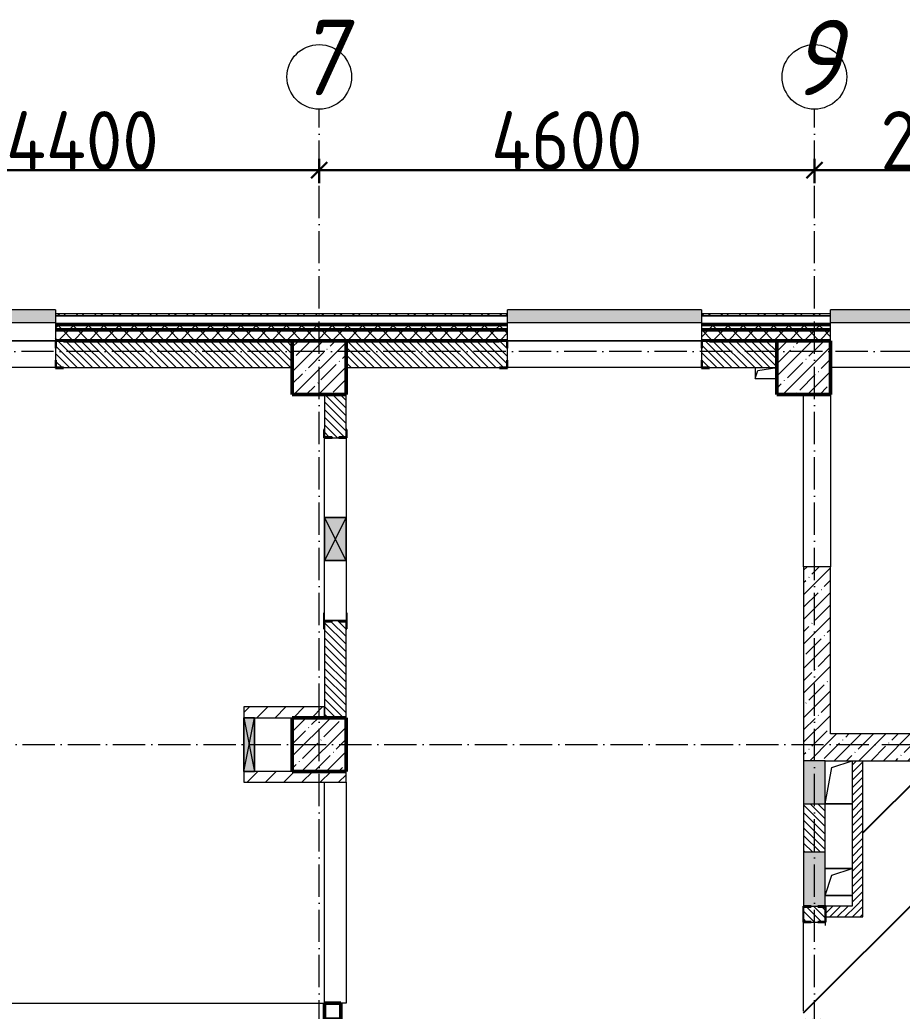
# Model space of a CAD drawing. Header units: millimetres. Extents: x -12989 to 629078, y -109036 to 555275.
# Drawn here: x 290840 to 299036, y -45357 to -36153 of the extents above; entities that cross this region are included whole.
import ezdxf

# ---------------------------------------------------------------- set-up
doc = ezdxf.new("R2010")
doc.units = ezdxf.units.MM
doc.linetypes.add('50_200_ШТРИХ_1Т_ш5_п1_п1_', pattern=[700, 500, -100, 0, -100])
for name, color, linetype, lineweight in [('4 -стяжа', 7, 'Continuous', 30), ('A-____-____-DIMS', 7, 'Continuous', 9), ('A-DETL-GENF-OTLN', 7, 'Continuous', 9), ('A-FLOR-____-OTLN', 7, 'Continuous', 9), ('A-GENM-____-MCUT', 7, 'Continuous', 25), ('A-GENM-____-OTLN', 7, 'Continuous', 9), ('A-GENM-____-OTLN-1', 7, 'Continuous', 25), ('A-GLAZ-____-OTLN', 7, 'Continuous', 9), ('A-WALL-____-MCUT-1', 7, 'Continuous', 9), ('A-WALL-____-MCUT-2', 7, 'Continuous', 50), ('A-WALL-____-MCUT-3', 7, 'Continuous', 9), ('A-WALL-____-OTLN', 7, 'Continuous', 9), ('A-WALL-____-PATT-1', 7, 'Continuous', 9), ('A-WALL-FNSH-MCUT-1', 7, 'Continuous', 9), ('I-WALL-____-OTLN', 7, 'Continuous', 9), ('S-COLS-____-MCUT', 7, 'Continuous', 50), ('S-COLS-____-OTLN', 7, 'Continuous', 9), ('S-GRID-____-IDEN', 7, 'Continuous', 9), ('S-GRID-____-OTLN-1', 7, '50_200_ШТРИХ_1Т_ш5_п1_п1_', 9)]:
    doc.layers.add(name, color=color, linetype=linetype, lineweight=lineweight)
doc.layers.add('A-GLAZ-____-OTLN-1', color=7, linetype='Continuous', lineweight=9, true_color=0xc0c0c0)
doc.layers.get('4 -стяжа').off()
doc.styles.add('ISOCPEUR_I', font='isocpeui.ttf', dxfattribs={"width": 0.9, "height": 2.5})
doc.styles.add('ISOCPEUR_I_9', font='isocpeui.ttf', dxfattribs={"width": 0.9, "height": 250})
doc.styles.add('СПДС', font='isocpeur.ttf', dxfattribs={"width": 0.9})
doc.dimstyles.new('ISO-2_5_0_9К_БОЛЬШОЙ_ОСИ', dxfattribs={"dimscale": 304.8, "dimtxt": 248.995294, "dimasz": 0.492126, "dimexe": 0.393701, "dimexo": 0, "dimgap": 0, "dimtad": 1, "dimdec": 0, "dimzin": 0, "dimdsep": 46, "dimtxsty": 'ISOCPEUR_I_9', "dimblk1": 'OBLIQUE', "dimblk2": 'OBLIQUE', "dimsah": 1, "dimcen": 0.09, "dimdle": 0.393701, "dimazin": 0, "dimtfac": 1, "dimtdec": 4, "dimtix": 1, "dimtmove": 0, "dimatfit": 3, "dimfxl": 1, "dimtvp": 1, "dimtolj": 1, "dimtzin": 0, "dimarcsym": 2})
pattern_1 = [(135, (283770.707, -86863.456), (-35.35534, -35.35534), [])]
pattern_2 = [(45, (283770.71, -86863.46), (-70.71068, 70.71068), []), (135, (283770.71, -86863.46), (-70.71068, -70.71068), [])]
pattern_3 = [(45, (283770.7, -86863.46), (-114.04925, 114.04925), []), (45, (283884.76, -86863.46), (-114.04925, 114.04925), [201.612, -40.322, 3.353, -36.97])]
pattern_4 = [(45, (283770.707, -86863.456), (-35.35534, 35.35534), [])]
pattern_5 = [(45, (283770.71, -86863.46), (-84.8528, 84.8528), [])]

# ---------------------------------------------------------------- blocks, each defined once
blk = doc.blocks.new('BSC_Колонна _Прямоугольная - 500х500-V12-АР1_План отверстий 3 этажа в осях 1-64_А-ГГ')
at = {"layer": 'S-COLS-____-OTLN'}
h = blk.add_hatch(dxfattribs=at)
h.set_pattern_fill('FP_46', color=256, style=0, pattern_type=2)
h.set_pattern_definition([(45, (-9850, -43981.04), (-114.04925, 114.04925), []), (45, (-9735.95, -43981.04), (-114.04925, 114.04925), [201.613, -40.323, 3.353, -36.97])])
h.paths.add_polyline_path([(-250, -250), (250, -250), (250, 250), (-250, 250)], flags=0)
at = {"layer": 'S-COLS-____-MCUT'}
for p, q in [((250, 250), (-250, 250)), ((-250, 250), (-250, -250)), ((250, -250), (250, 250)), ((-250, -250), (250, -250))]:
    blk.add_line(p, q, dxfattribs=at)
blk = doc.blocks.new('BSC_Колонна _Прямоугольная - 500х500-V78-АР1_План отверстий 3 этажа в осях 1-64_А-ГГ')
at = {"layer": 'S-COLS-____-OTLN'}
h = blk.add_hatch(dxfattribs=at)
h.set_pattern_fill('FP_115', color=256, style=0, pattern_type=2)
h.set_pattern_definition([(45, (-9850, -47481.04), (-114.04925, 114.04925), []), (45, (-9735.95, -47481.04), (-114.04925, 114.04925), [201.613, -40.323, 3.353, -36.97])])
h.paths.add_polyline_path([(-250, -250), (250, -250), (250, 250), (-250, 250)], flags=0)
at = {"layer": 'S-COLS-____-MCUT'}
for p, q in [((250, 250), (-250, 250)), ((-250, 250), (-250, -250)), ((250, -250), (250, 250)), ((-250, -250), (250, -250))]:
    blk.add_line(p, q, dxfattribs=at)
blk = doc.blocks.new('Фахверк_СКБ_Уголок - 250_2700-27497298-АР1_План отверстий 3 этажа в осях 1-64_А-ГГ')
at = {"layer": 'A-GENM-____-MCUT'}
for p, q in [((200, 181), (125, 181)), ((125, 181), (125, 106)), ((125, 106), (131, 106)), ((131, 106), (131, 175)), ((131, 175), (200, 175)), ((200, 175), (200, 181)), ((131, -6), (125, -6)), ((125, -6), (125, -81)), ((125, -81), (200, -81)), ((131, -75), (131, -6)), ((200, -75), (131, -75)), ((200, -81), (200, -75))]:
    blk.add_line(p, q, dxfattribs=at)
blk = doc.blocks.new('Фахверк_СКБ_Уголок - 200_3960_зеркало-28268689-АР1_План отверстий 3 этажа в осях 1-64_А-ГГ')
at = {"layer": 'A-GENM-____-MCUT'}
for p, q in [((200, 156), (125, 156)), ((125, 156), (125, 81)), ((131, 81), (131, 150)), ((131, 150), (200, 150)), ((200, 150), (200, 156)), ((125, 81), (131, 81)), ((131, 19), (125, 19)), ((125, 19), (125, -56)), ((131, -50), (131, 19)), ((125, -56), (200, -56)), ((200, -50), (131, -50)), ((200, -56), (200, -50))]:
    blk.add_line(p, q, dxfattribs=at)
blk = doc.blocks.new('154_Стойка_СКБ_Уголок - СМ-2480_200-28346303-АР1_План отверстий 3 этажа в осях 1-64_А-ГГ')
at = {"layer": 'A-GENM-____-MCUT'}
for p, q in [((125, 156), (125, 81)), ((200, 156), (125, 156)), ((131, 81), (131, 150)), ((131, 150), (200, 150)), ((200, 150), (200, 156)), ((125, 81), (131, 81)), ((131, 19), (125, 19)), ((125, 19), (125, -56)), ((131, -50), (131, 19)), ((125, -56), (200, -56)), ((200, -50), (131, -50)), ((200, -56), (200, -50))]:
    blk.add_line(p, q, dxfattribs=at)
blk = doc.blocks.new('Стойка_Влож_Полоса боковая - Полоса-28213942-АР1_План отверстий 3 этажа в осях 1-64_А-ГГ')
at = {"layer": 'A-GENM-____-OTLN'}
for p, q in [((-5, 60), (0, 60)), ((-5, -60), (-5, 60)), ((0, 31), (0, -31)), ((0, -60), (-5, -60))]:
    blk.add_line(p, q, dxfattribs=at)
blk = doc.blocks.new('Стойка_Влож_Уголок_Опорный - Уголок-28213941-АР1_План отверстий 3 этажа в осях 1-64_А-ГГ')
at = {"layer": 'A-GENM-____-OTLN'}
for p, q in [((-212, -6), (-212, 0)), ((0, 0), (0, -6)), ((-212, -75), (-212, -6)), ((-212, -6), (-206, -6)), ((-212, -75), (-206, -75)), ((-6, -6), (0, -6)), ((-6, -75), (0, -75)), ((0, -6), (0, -75))]:
    blk.add_line(p, q, dxfattribs=at)
blk = doc.blocks.new('Фахверк_СКБ_Уголок - 200_3960-28268576-АР1_План отверстий 3 этажа в осях 1-64_А-ГГ')
at = {"layer": 'A-GENM-____-MCUT'}
for p, q in [((200, 156), (125, 156)), ((125, 156), (125, 81)), ((131, 81), (131, 150)), ((131, 150), (200, 150)), ((200, 150), (200, 156)), ((125, 81), (131, 81)), ((131, 19), (125, 19)), ((125, 19), (125, -56)), ((131, -50), (131, 19)), ((125, -56), (200, -56)), ((200, -50), (131, -50)), ((200, -56), (200, -50))]:
    blk.add_line(p, q, dxfattribs=at)
blk = doc.blocks.new('AR_Отверстие Ниша - Лючок-32403984-АР1_План отверстий 3 этажа в осях 1-64_А-ГГ')
at = {"layer": 'A-GLAZ-____-OTLN'}
blk.add_hatch(color=256, dxfattribs=at).paths.add_polyline_path([(200, -100), (200, 100), (-200, 100), (-200, -100), (-104.5, -100)], flags=0)
for p, q in [((200, 100), (-200, 100)), ((-200, 100), (-200, -100)), ((200, -100), (200, 100)), ((-200, -100), (200, -100))]:
    blk.add_line(p, q, dxfattribs=at)
blk = doc.blocks.new('AR_Отверстие Ниша - Лючок-32404007-АР1_План отверстий 3 этажа в осях 1-64_А-ГГ')
at = {"layer": 'A-GLAZ-____-OTLN'}
blk.add_hatch(color=256, dxfattribs=at).paths.add_polyline_path([(250, -100), (250, 100), (-250, 100), (-250, -100)], flags=0)
for p, q in [((250, 100), (-250, 100)), ((-250, 100), (-250, -100)), ((250, -31), (250, 31)), ((-250, -100), (250, -100))]:
    blk.add_line(p, q, dxfattribs=at)
blk = doc.blocks.new('AR_Отверстие прямоугольное _в плите_ - AR_Отверстие прямоугольное _в плите_-30459204-АР1_План отверстий 3 этажа в осях 1-64_А-ГГ')
at = {"layer": 'A-GENM-____-OTLN'}
for p, q in [((-62.5, 137.5), (125, 200)), ((-125, -200), (-62.5, 137.5)), ((-125, -200), (125, -200))]:
    blk.add_line(p, q, dxfattribs=at)
blk = doc.blocks.new('AR_Отверстие прямоугольное _в плите_ - AR_Отверстие прямоугольное _в плите_-30458064-АР1_План отверстий 3 этажа в осях 1-64_А-ГГ')
at = {"layer": 'A-GENM-____-OTLN'}
for p, q in [((125, 125), (-125, 125)), ((-62.5, 62.5), (125, 125)), ((-125, -125), (-62.5, 62.5)), ((-125, -125), (125, -125))]:
    blk.add_line(p, q, dxfattribs=at)
blk = doc.blocks.new('AR_Отверстие прямоугольное _в плите_ - AR_Отверстие прямоугольное _в плите_-V180-АР1_План отверстий 3 этажа в осях 1-64_А-ГГ')
at = {"layer": 'A-GENM-____-OTLN'}
for p, q in [((-100, 50), (-100, -50)), ((-100, -50), (-75, 25)), ((-75, 25), (100, 50)), ((-100, -50), (100, -50))]:
    blk.add_line(p, q, dxfattribs=at)
blk = doc.blocks.new('Отлив_СКБ - Отлив витража_120_НВФ-31885289-АР1_План отверстий 3 этажа в осях 1-64_А-ГГ')
at = {"layer": 'A-GLAZ-____-OTLN-1'}
for points in [[(1000, 2), (1000, 120), (0, 120), (0, 2)], [(1000, 0), (1000, 2), (0, 2), (0, 0)]]:
    blk.add_hatch(color=256, dxfattribs=at).paths.add_polyline_path(points, flags=0)
at = {"layer": 'A-GLAZ-____-OTLN'}
for p, q in [((0, 83), (0, 120)), ((1000, 120), (0, 120)), ((1000, 120), (1000, 83)), ((0, 2), (1000, 2)), ((1000, 0), (0, 0))]:
    blk.add_line(p, q, dxfattribs=at)
blk = doc.blocks.new('Отлив_СКБ - Отлив витража_120_НВФ-V216-АР1_План отверстий 3 этажа в осях 1-64_А-ГГ')
at = {"layer": 'A-GLAZ-____-OTLN-1'}
for points in [[(0, 2), (1800, 2), (1800, 120), (0, 120), (0, 63)], [(0, 0), (1800, 0), (1800, 2), (0, 2)]]:
    blk.add_hatch(color=256, dxfattribs=at).paths.add_polyline_path(points, flags=0)
at = {"layer": 'A-GLAZ-____-OTLN'}
for p, q in [((0, 83), (0, 120)), ((1800, 120), (0, 120)), ((1800, 120), (1800, 83)), ((0, 2), (1800, 2)), ((1800, 0), (0, 0))]:
    blk.add_line(p, q, dxfattribs=at)
blk = doc.blocks.new('BSC_Колонна _Прямоугольная1 - 150х150 _металл_-35311905-АР1_План отверстий 3 этажа в осях 1-64_А-ГГ')
at = {"layer": 'S-COLS-____-MCUT'}
for p, q in [((75, 75), (-75, 75)), ((-75, 75), (-75, -75)), ((75, -75), (75, 75)), ((-75, -75), (75, -75))]:
    blk.add_line(p, q, dxfattribs=at)
blk = doc.blocks.new('AR_Отверстие прямоугольное _в стене__БезПР - AR_Отверстие прямоугольное _в стене__БезПР-36899427-АР1_План отверстий 3 этажа в осях 1-64_А-ГГ')
at = {"layer": 'A-GLAZ-____-OTLN'}
blk.add_hatch(color=256, dxfattribs=at).paths.add_polyline_path([(200, -100), (200, 100), (-200, 100), (-200, -100)], flags=0)
at = {"layer": 'A-DETL-GENF-OTLN'}
for p, q in [((-200, -100), (-200, 100)), ((-200, 100), (200, 100)), ((200, 100), (-200, -100)), ((-200, 100), (200, -100)), ((200, 100), (-200, 100)), ((-200, 100), (-200, -100)), ((200, 100), (200, -100)), ((200, -100), (200, 100)), ((200, -100), (-200, -100)), ((-200, -100), (200, -100))]:
    blk.add_line(p, q, dxfattribs=at)
at = {"layer": 'A-GLAZ-____-OTLN'}
blk.add_line((200, 100), (-200, 100), dxfattribs=at)
blk = doc.blocks.new('AR_Отверстие прямоугольное _в стене__БезПР - AR_Отверстие прямоугольное _в стене__БезПР-36788943-АР1_План отверстий 3 этажа в осях 1-64_А-ГГ')
at = {"layer": 'A-GLAZ-____-OTLN'}
blk.add_hatch(color=256, dxfattribs=at).paths.add_polyline_path([(-250, -50), (250, -50), (250, 50), (-250, 50)], flags=0)
at = {"layer": 'A-DETL-GENF-OTLN'}
for p, q in [((-250, -50), (-250, 50)), ((-250, 50), (250, 50)), ((250, 50), (-250, -50)), ((-250, 50), (250, -50)), ((250, 50), (-250, 50)), ((-250, 50), (-250, -50)), ((250, 50), (250, -50)), ((250, -50), (250, 50)), ((250, -50), (-250, -50)), ((-250, -50), (250, -50))]:
    blk.add_line(p, q, dxfattribs=at)
at = {"layer": 'A-GLAZ-____-OTLN'}
blk.add_line((250, 50), (-250, 50), dxfattribs=at)
blk = doc.blocks.new('Ось сетки - Круг_Ø6_00__ISO-2_5_0_9K_-25732049-АР1_План отверстий 3 этажа в осях 1-64_А-ГГ')
at = {"layer": 'S-GRID-____-IDEN'}
blk.add_circle((0, 0), 3, dxfattribs=at)
blk = doc.blocks.new('_Oblique')
at = {"color": 0, "linetype": 'ByBlock', "lineweight": -2}
blk.add_line((-0.5, -0.5), (0.5, 0.5), dxfattribs=at)
blk = doc.blocks.new('*D2981')
at = {"layer": 'A-____-____-DIMS', "color": 0, "lineweight": -2, "transparency": 16777216}
for p, q in [((289220.7, -37442.6), (289220.7, -37668.7)), ((293620.7, -37442.6), (293620.7, -37668.7)), ((289100.7, -37548.7), (293740.7, -37548.7))]:
    blk.add_line(p, q, dxfattribs=at)
at = {"layer": 'Defpoints', "color": 0, "transparency": 16777216}
for p in [(289220.7, -37442.6), (293620.7, -37442.6), (293620.7, -37548.7)]:
    blk.add_point(p, dxfattribs=at)
at = {"layer": 'A-____-____-DIMS', "color": 0, "lineweight": -2, "transparency": 16777216, "xscale": 150, "yscale": 150, "zscale": 150, "rotation": 180}
blk.add_blockref('_Oblique', (289220.7, -37548.7), dxfattribs=at)
at = {"layer": 'A-____-____-DIMS', "color": 0, "lineweight": -2, "transparency": 16777216, "xscale": 150, "yscale": 150, "zscale": 150}
blk.add_blockref('_Oblique', (293620.7, -37548.7), dxfattribs=at)
at = {"layer": 'A-____-____-DIMS', "color": 0, "transparency": 16777216, "insert": (291420.7, -37274.4), "char_height": 548.64, "attachment_point": 5, "style": 'СПДС'}
blk.add_mtext('\\A1;4400', dxfattribs=at)
blk = doc.blocks.new('*D2982')
at = {"layer": 'A-____-____-DIMS', "color": 0, "lineweight": -2, "transparency": 16777216}
for p, q in [((293620.7, -37442.6), (293620.7, -37668.7)), ((298220.7, -37442.6), (298220.7, -37668.7)), ((293500.7, -37548.7), (298340.7, -37548.7))]:
    blk.add_line(p, q, dxfattribs=at)
at = {"layer": 'Defpoints', "color": 0, "transparency": 16777216}
for p in [(293620.7, -37442.6), (298220.7, -37442.6), (298220.7, -37548.7)]:
    blk.add_point(p, dxfattribs=at)
at = {"layer": 'A-____-____-DIMS', "color": 0, "lineweight": -2, "transparency": 16777216, "xscale": 150, "yscale": 150, "zscale": 150, "rotation": 180}
blk.add_blockref('_Oblique', (293620.7, -37548.7), dxfattribs=at)
at = {"layer": 'A-____-____-DIMS', "color": 0, "lineweight": -2, "transparency": 16777216, "xscale": 150, "yscale": 150, "zscale": 150}
blk.add_blockref('_Oblique', (298220.7, -37548.7), dxfattribs=at)
at = {"layer": 'A-____-____-DIMS', "color": 0, "transparency": 16777216, "insert": (295920.7, -37274.4), "char_height": 548.64, "attachment_point": 5, "style": 'СПДС'}
blk.add_mtext('\\A1;4600', dxfattribs=at)
blk = doc.blocks.new('*D2983')
at = {"layer": 'A-____-____-DIMS', "color": 0, "lineweight": -2, "transparency": 16777216}
for p, q in [((298220.7, -37442.6), (298220.7, -37668.7)), ((300820.7, -37442.6), (300820.7, -37668.7)), ((298100.7, -37548.7), (300940.7, -37548.7))]:
    blk.add_line(p, q, dxfattribs=at)
at = {"layer": 'Defpoints', "color": 0, "transparency": 16777216}
for p in [(298220.7, -37442.6), (300820.7, -37442.6), (300820.7, -37548.7)]:
    blk.add_point(p, dxfattribs=at)
at = {"layer": 'A-____-____-DIMS', "color": 0, "lineweight": -2, "transparency": 16777216, "xscale": 150, "yscale": 150, "zscale": 150, "rotation": 180}
blk.add_blockref('_Oblique', (298220.7, -37548.7), dxfattribs=at)
at = {"layer": 'A-____-____-DIMS', "color": 0, "lineweight": -2, "transparency": 16777216, "xscale": 150, "yscale": 150, "zscale": 150}
blk.add_blockref('_Oblique', (300820.7, -37548.7), dxfattribs=at)
at = {"layer": 'A-____-____-DIMS', "color": 0, "transparency": 16777216, "insert": (299520.7, -37274.4), "char_height": 548.64, "attachment_point": 5, "style": 'СПДС'}
blk.add_mtext('\\A1;2600', dxfattribs=at)
blk = doc.blocks.new('3эт')
at = {"layer": 'S-GRID-____-OTLN-1', "color": 251, "ltscale": 0.6, "true_color": 0x636466}
for p, q in [((293620.7, -91346.1), (293620.7, -36982.5)), ((298220.7, -91346.1), (298220.7, -36982.5)), ((310478.4, -39232.4), (279101.9, -39232.4)), ((279101.9, -42882.4), (310478.4, -42882.4))]:
    blk.add_line(p, q, dxfattribs=at)
at = {"layer": 'S-GRID-____-IDEN', "char_height": 700, "width": 202.025, "attachment_point": 1, "style": 'ISOCPEUR_I'}
for s, insert in [('\\fISOCPEUR|b0|i1|c204|p34|;\\W.9;7', (293401.8, -36152.7)), ('\\fISOCPEUR|b0|i1|c204|p34|;\\W.9;9', (298001.8, -36152.7))]:
    blk.add_mtext(s, dxfattribs=dict(at, insert=insert))
at = {"layer": 'A-____-____-DIMS'}
for base, p1, p2, override, picture, middle in [((293620.7, -37548.7), (289220.7, -37442.6), (293620.7, -37442.6), {"dimtxt": 1.8, "dimpost": '<>', "dimtxsty": 'СПДС', "dimfxl": 4400}, '*D2981', (291420.7, -37274.4)), ((298220.7, -37548.7), (293620.7, -37442.6), (298220.7, -37442.6), {"dimtxt": 1.8, "dimpost": '<>', "dimtxsty": 'СПДС', "dimfxl": 4600}, '*D2982', (295920.7, -37274.4)), ((300820.7, -37548.7), (298220.7, -37442.6), (300820.7, -37442.6), {"dimtxt": 1.8, "dimpost": '<>', "dimtxsty": 'СПДС', "dimfxl": 2600}, '*D2983', (299520.7, -37274.4))]:
    dim = blk.add_linear_dim(base=base, p1=p1, p2=p2, dimstyle='ISO-2_5_0_9К_БОЛЬШОЙ_ОСИ', override=override, dxfattribs=at)
    dim.commit()
    dim.dimension.update_dxf_attribs({"geometry": picture, "text_midpoint": middle})

msp = doc.modelspace()

# ---------------------------------------------------------------- hatches: boundary and pattern name
h = msp.add_hatch()
h.set_pattern_fill('ANSI31', color=5, scale=250)
h.paths.add_polyline_path([(307070.7074, -46332.4142), (307064.7074, -46332.4142), (307064.7074, -46257.4142), (307066.4802, -45932.4142), (306970.7074, -45932.4142), (306970.7074, -45532.4142), (307070.7074, -45532.4142), (307070.7074, -45157.4142), (307064.7074, -45157.4142), (307064.7074, -45082.4142), (307070.7074, -43282.4142), (306820.7074, -43282.4142), (306820.7074, -43032.4142), (305920.7074, -43032.4142), (305920.7074, -43682.4142), (303970.7074, -43682.4142), (303920.7074, -43682.4142), (302470.7074, -43682.4142), (302070.7074, -43682.4142), (299570.7074, -43682.4142), (299570.7074, -43032.4142), (298670.7074, -43032.4142), (298670.7074, -44482.4142), (298326.7074, -44482.4142), (298326.7074, -44532.4142), (298320.7074, -44562.4142), (298320.7074, -44532.4142), (298251.7074, -44532.4142), (298189.7074, -44532.4142), (298120.7074, -44532.4142), (298120.7074, -45357.4142), (298120.7074, -45426.4142), (298189.7074, -45426.4142), (298251.7074, -45427.4142), (298251.7074, -45426.4142), (298320.7074, -45426.4142), (298320.7074, -45357.4142), (298326.7074, -45357.4142), (298326.7074, -45482.4142), (298570.7074, -45482.4142), (298570.7074, -51957.4142), (298576.7074, -51957.4142), (298576.7074, -52032.4142), (298570.7074, -52332.4142), (298570.7074, -52732.4142), (298570.7074, -53732.4142), (298576.7074, -53732.4142), (298576.7074, -53807.4142), (298573.4767, -53982.4142), (306320.7074, -53982.4142), (306320.7074, -54132.4142), (306620.7074, -54132.4142), (307070.7074, -54132.4142), (307070.7074, -52332.4142), (307064.7074, -52332.4142), (307064.7074, -52257.4142), (307070.7074, -51207.4142), (307064.7074, -51207.4142), (307064.7074, -51132.4142), (307070.7074, -49332.4142), (307064.7074, -49332.4142), (307064.7074, -49257.4142), (307068.7874, -48832.4142), (306970.7074, -48832.4142), (306970.7074, -48632.4142), (306620.7074, -48632.4142), (306620.7074, -48132.4142), (307070.7074, -48132.4142)])
h.paths.add_polyline_path([(301407.9617, -49556.5075), (303066.2572, -49556.5075), (303066.2572, -48356.5075), (301407.9617, -48356.5075)], flags=24)
at = {"layer": 'A-WALL-____-PATT-1'}
h = msp.add_hatch(dxfattribs=at)
h.set_pattern_fill('FP_3', color=256, style=0, pattern_type=2)
h.set_pattern_definition([(45, (283770.71, -86863.46), (-85.53659, 85.53659), []), (45, (283827.73, -86863.46), (-85.53659, 85.53659), [])])
h.paths.add_polyline_path([(307550.7074, -38902.4142), (307550.7074, -38882.4142), (299370.7074, -38882.4142), (299370.7074, -38902.4142), (304966.602, -38902.4142)], flags=0)
h.paths.add_polyline_path([(298370.7074, -38902.4142), (298370.7074, -38882.4142), (297170.7074, -38882.4142), (297170.7074, -38902.4142), (297896.7448, -38902.4142)], flags=0)
h.paths.add_polyline_path([(295370.7074, -38902.4142), (295370.7074, -38882.4142), (291170.7074, -38882.4142), (291170.7074, -38902.4142), (294361.8163, -38902.4142)], flags=0)
h.paths.add_polyline_path([(289370.7074, -38902.4142), (289370.7074, -38882.4142), (281090.7074, -38882.4142), (281090.7074, -38902.4142), (289059.4234, -38902.4142)], flags=0)
h = msp.add_hatch(dxfattribs=at)
h.set_pattern_fill('FP_1', color=256, style=0, pattern_type=2)
h.set_pattern_definition(pattern_2)
h.paths.add_polyline_path([(307550.7074, -39032.4142), (307550.7074, -38982.4142), (299370.7074, -38982.4142), (299370.7074, -39032.4142), (304966.602, -39032.4142)], flags=0)
h.paths.add_polyline_path([(298370.7074, -39032.4142), (298370.7074, -38982.4142), (297170.7074, -38982.4142), (297170.7074, -39032.4142), (297896.7448, -39032.4142)], flags=0)
h.paths.add_polyline_path([(295370.7074, -39032.4142), (295370.7074, -38982.4142), (291170.7074, -38982.4142), (291170.7074, -39032.4142), (294361.8163, -39032.4142)], flags=0)
h.paths.add_polyline_path([(289059.4234, -39032.4142), (289370.7074, -39032.4142), (289370.7074, -38982.4142), (281220.7074, -38982.4142), (281220.7074, -39032.4142), (287291.9591, -39032.4142)], flags=0)
h = msp.add_hatch(dxfattribs=at)
h.set_pattern_fill('FP_1', color=256, style=0, pattern_type=2)
h.set_pattern_definition(pattern_2)
h.paths.add_polyline_path([(307470.7074, -39132.4142), (307550.7074, -39132.4142), (307550.7074, -39032.4142), (299370.7074, -39032.4142), (299370.7074, -39132.4142), (307420.7074, -39132.4142)], flags=0)
h.paths.add_polyline_path([(298370.7074, -39132.4142), (298370.7074, -39032.4142), (297170.7074, -39032.4142), (297170.7074, -39126.4142), (297245.7074, -39126.4142), (297245.7074, -39132.4142), (297896.7448, -39132.4142)], flags=0)
h.paths.add_polyline_path([(295295.7074, -39132.4142), (295295.7074, -39126.4142), (295370.7074, -39126.4142), (295370.7074, -39032.4142), (291170.7074, -39032.4142), (291170.7074, -39126.4142), (291245.7074, -39126.4142), (291245.7074, -39132.4142), (294361.8163, -39132.4142)], flags=0)
h.paths.add_polyline_path([(289370.7074, -39132.4142), (289370.7074, -39032.4142), (281320.7074, -39032.4142), (281320.7074, -39132.4142), (289059.4234, -39132.4142)], flags=0)
h = msp.add_hatch(dxfattribs=at)
h.set_pattern_fill('FP_6', color=256, style=0, pattern_type=2)
h.set_pattern_definition(pattern_1)
h.paths.add_polyline_path([(293370.7074, -39382.4142), (293370.7074, -39132.4142), (291176.7074, -39132.4142), (291176.7074, -39201.4142), (291170.7074, -39201.4142), (291170.7074, -39313.4142), (291176.7074, -39313.4142), (291176.7074, -39382.4142), (292594.352, -39382.4142)], flags=0)
h = msp.add_hatch(dxfattribs=at)
h.set_pattern_fill('FP_6', color=256, style=0, pattern_type=2)
h.set_pattern_definition(pattern_1)
h.paths.add_polyline_path([(297176.7074, -39382.4142), (297870.7074, -39382.4142), (297870.7074, -39132.4142), (297176.7074, -39132.4142), (297176.7074, -39201.4142), (297170.7074, -39201.4142), (297170.7074, -39313.4142), (297176.7074, -39313.4142)], flags=0)
h.paths.add_polyline_path([(293870.7074, -39382.4142), (295364.7074, -39381.4142), (295364.7074, -39313.4142), (295370.7074, -39313.4142), (295370.7074, -39201.4142), (295364.7074, -39201.4142), (295364.7074, -39132.4142), (293870.7074, -39132.4142)], flags=0)
h = msp.add_hatch(dxfattribs=at)
h.set_pattern_fill('FP_6', color=256, style=0, pattern_type=2)
h.set_pattern_definition(pattern_1)
h.paths.add_polyline_path([(293870.7074, -42632.4142), (293870.7074, -41738.4142), (293801.7074, -41738.4142), (293801.7074, -41732.4142), (293739.7074, -41732.4142), (293739.7074, -41738.4142), (293670.7074, -41738.4142), (293670.7074, -42632.4142), (293830.7074, -42632.4142)], flags=0)
h.paths.add_polyline_path([(293801.7074, -40032.4142), (293801.7074, -40026.4142), (293870.7074, -40026.4142), (293870.7074, -39632.4142), (293670.7074, -39632.4142), (293670.7074, -40026.4142), (293739.7074, -40026.4142), (293739.7074, -40032.4142)], flags=0)
h = msp.add_hatch(dxfattribs=at)
h.set_pattern_fill('FP_38', color=256, style=0, pattern_type=2)
h.set_pattern_definition(pattern_3)
h.paths.add_polyline_path([(298120.7074, -43032.4142), (298370.7074, -43032.4142), (298370.7074, -41232.4142), (298120.7074, -41232.4142), (298120.7074, -41407.8233)], flags=0)
h = msp.add_hatch(dxfattribs=at)
h.set_pattern_fill('FP_4', color=256, style=0, pattern_type=2)
h.set_pattern_definition(pattern_5)
h.paths.add_polyline_path([(293670.7074, -42632.4142), (293670.7074, -42532.4142), (292920.7074, -42532.4142), (292920.7074, -42632.4142), (293370.7074, -42632.4142)], flags=0)
h = msp.add_hatch(dxfattribs=at)
h.set_pattern_fill('FP_38', color=256, style=0, pattern_type=2)
h.set_pattern_definition(pattern_3)
h.paths.add_polyline_path([(306820.7074, -43032.4142), (306820.7074, -42782.4142), (298370.7074, -42782.4142), (298370.7074, -43032.4142), (304966.602, -43032.4142)], flags=0)
h = msp.add_hatch(dxfattribs=at)
h.set_pattern_fill('FP_5', color=256, style=0, pattern_type=2)
h.set_pattern_definition(pattern_4)
h.paths.add_polyline_path([(298670.7074, -44382.4142), (298670.7074, -43032.4142), (298570.7074, -43032.4142), (298570.7074, -44382.4142)], flags=0)
h = msp.add_hatch(dxfattribs=at)
h.set_pattern_fill('FP_4', color=256, style=0, pattern_type=2)
h.set_pattern_definition(pattern_5)
h.paths.add_polyline_path([(293020.7074, -43232.4142), (293870.7074, -43232.4142), (293870.7074, -43132.4142), (292920.7074, -43132.4142), (292920.7074, -43232.4142)], flags=0)
h = msp.add_hatch(dxfattribs=at)
h.set_pattern_fill('FP_6', color=256, style=0, pattern_type=2)
h.set_pattern_definition(pattern_1)
h.paths.add_polyline_path([(298160.7074, -45482.4142), (298320.7074, -45482.4142), (298320.7074, -45432.4142), (298120.7074, -45432.4142), (298120.7074, -45482.4142)], flags=0)
h.paths.add_polyline_path([(298251.7074, -44532.4142), (298251.7074, -44526.4142), (298320.7074, -44526.4142), (298320.7074, -44388.4142), (298251.7074, -44388.4142), (298251.7074, -44382.4142), (298189.7074, -44382.4142), (298189.7074, -44388.4142), (298120.7074, -44388.4142), (298121.5074, -44526.4142), (298189.7074, -44526.4142), (298189.7074, -44532.4142)], flags=0)
h.paths.add_polyline_path([(298320.7074, -43882.4142), (298320.7074, -43432.4142), (298120.7074, -43432.4142), (298120.7074, -43882.4142), (298207.3741, -43882.4142)], flags=0)
h = msp.add_hatch(dxfattribs=at)
h.set_pattern_fill('FP_5', color=256, style=0, pattern_type=2)
h.set_pattern_definition(pattern_4)
h.paths.add_polyline_path([(298326.7074, -44482.4142), (298670.7074, -44482.4142), (298670.7074, -44382.4142), (298326.7074, -44382.4142), (298326.7074, -44480.0142)], flags=0)
at = {"layer": 'S-COLS-____-OTLN'}
h = msp.add_hatch(dxfattribs=at)
h.set_pattern_fill('FP_38', color=256, style=0, pattern_type=2)
h.set_pattern_definition(pattern_3)
h.paths.add_polyline_path([(297896.7448, -39632.4142), (298370.7074, -39632.4142), (298370.7074, -39132.4142), (297870.7074, -39132.4142), (297870.7074, -39632.4142)], flags=0)

# ---------------------------------------------------------------- linework, layer by layer
at = {"layer": 'A-FLOR-____-OTLN'}
for p, q in [((298570.7074, -43432.4142), (298320.7074, -43432.4142)), ((298320.7074, -44032.4142), (298570.7074, -44032.4142)), ((298570.7074, -44282.4142), (298320.7074, -44282.4142))]:
    msp.add_line(p, q, dxfattribs=at)
at = {"layer": 'A-WALL-____-MCUT-1'}
for p, q in [((298120.7074, -41232.4142), (298120.7074, -43032.4142)), ((298370.7074, -41232.4142), (298120.7074, -41232.4142)), ((298370.7074, -42782.4142), (298370.7074, -41232.4142)), ((306820.7074, -42782.4142), (298370.7074, -42782.4142)), ((298320.7074, -43032.4142), (306820.7074, -43032.4142))]:
    msp.add_line(p, q, dxfattribs=at)
at = {"layer": 'A-WALL-____-MCUT-2'}
for p, q in [((295370.7074, -38982.4142), (291170.7074, -38982.4142)), ((298370.7074, -38982.4142), (297170.7074, -38982.4142)), ((295370.7074, -39032.4142), (291170.7074, -39032.4142)), ((298370.7074, -39032.4142), (297170.7074, -39032.4142)), ((291245.7074, -39132.4142), (293370.7074, -39132.4142)), ((295295.7074, -39132.4142), (293870.7074, -39132.4142)), ((297870.7074, -39132.4142), (297245.7074, -39132.4142)), ((297870.7074, -39382.4142), (297870.7074, -39132.4142))]:
    msp.add_line(p, q, dxfattribs=at)
at = {"layer": 'A-WALL-____-MCUT-3'}
for p, q in [((295370.7074, -38902.4142), (291170.7074, -38902.4142)), ((291170.7074, -38902.4142), (291170.7074, -39126.4142)), ((295370.7074, -39126.4142), (295370.7074, -38902.4142)), ((298370.7074, -38902.4142), (297170.7074, -38902.4142)), ((297170.7074, -38902.4142), (297170.7074, -39126.4142)), ((298370.7074, -39132.4142), (298370.7074, -38902.4142)), ((291170.7074, -39201.4142), (291170.7074, -39313.4142)), ((295370.7074, -39313.4142), (295370.7074, -39201.4142)), ((297170.7074, -39201.4142), (297170.7074, -39313.4142)), ((297870.7074, -39132.4142), (298370.7074, -39132.4142)), ((291245.7074, -39382.4142), (293370.7074, -39382.4142)), ((293870.7074, -39382.4142), (295295.7074, -39382.4142)), ((297245.7074, -39382.4142), (297870.7074, -39382.4142)), ((293670.7074, -39632.4142), (293670.7074, -39957.4142)), ((293870.7074, -39957.4142), (293870.7074, -39632.4142)), ((293739.7074, -40032.4142), (293801.7074, -40032.4142)), ((293670.7074, -41807.4142), (293670.7074, -42632.4142)), ((293870.7074, -42632.4142), (293870.7074, -41807.4142)), ((298120.7074, -43432.4142), (298120.7074, -43882.4142)), ((298320.7074, -43882.4142), (298320.7074, -43432.4142)), ((298189.7074, -44532.4142), (298251.7074, -44532.4142))]:
    msp.add_line(p, q, dxfattribs=at)
at = {"layer": 'A-WALL-____-OTLN'}
for p, q in [((291170.7074, -39132.4142), (289370.7074, -39132.4142)), ((289370.7074, -39132.4142), (291170.7074, -39132.4142)), ((297170.7074, -39132.4142), (295370.7074, -39132.4142)), ((295370.7074, -39132.4142), (297170.7074, -39132.4142)), ((291170.7074, -39382.4142), (289370.7074, -39382.4142)), ((297170.7074, -39382.4142), (295370.7074, -39382.4142)), ((299370.7074, -39382.4142), (298370.7074, -39382.4142)), ((298120.7074, -41232.4142), (298120.7074, -39632.4142)), ((298370.7074, -39632.4142), (298370.7074, -41232.4142))]:
    msp.add_line(p, q, dxfattribs=at)
at = {"layer": 'A-WALL-FNSH-MCUT-1'}
for p, q in [((295370.7074, -38882.4142), (291170.7074, -38882.4142)), ((291170.7074, -38882.4142), (291170.7074, -38902.4142)), ((291170.7074, -38902.4142), (295370.7074, -38902.4142)), ((295370.7074, -38902.4142), (295370.7074, -38882.4142)), ((298370.7074, -38882.4142), (297170.7074, -38882.4142)), ((297170.7074, -38882.4142), (297170.7074, -38902.4142)), ((297170.7074, -38902.4142), (298370.7074, -38902.4142)), ((298370.7074, -38902.4142), (298370.7074, -38882.4142)), ((293670.7074, -42532.4142), (292920.7074, -42532.4142)), ((292920.7074, -42532.4142), (292920.7074, -42632.4142)), ((293670.7074, -42632.4142), (293670.7074, -42532.4142)), ((293020.7074, -42632.4142), (293370.7074, -42632.4142)), ((298570.7074, -43032.4142), (298570.7074, -44382.4142)), ((298670.7074, -44482.4142), (298670.7074, -43032.4142)), ((292920.7074, -43132.4142), (292920.7074, -43232.4142)), ((293370.7074, -43132.4142), (293020.7074, -43132.4142)), ((293870.7074, -43232.4142), (293870.7074, -43132.4142)), ((292920.7074, -43232.4142), (293870.7074, -43232.4142)), ((298570.7074, -44382.4142), (298326.7074, -44382.4142)), ((298326.7074, -44482.4142), (298670.7074, -44482.4142))]:
    msp.add_line(p, q, dxfattribs=at)
at = {"layer": 'I-WALL-____-OTLN'}
for p, q in [((293670.7074, -40772.4142), (293670.7074, -40032.4142)), ((293870.7074, -40032.4142), (293870.7074, -40772.4142)), ((293670.7074, -41732.4142), (293670.7074, -41172.4142)), ((293870.7074, -41172.4142), (293870.7074, -41732.4142)), ((293670.7074, -45282.4142), (293670.7074, -43232.4142)), ((293870.7074, -43232.4142), (293870.7074, -45282.4142)), ((298120.7074, -45357.4142), (298120.7074, -44532.4142)), ((298320.7074, -44532.4142), (298320.7074, -44562.4142)), ((289370.7074, -45282.4142), (293670.7074, -45282.4142)), ((293870.7074, -45282.4142), (293820.7074, -45282.4142))]:
    msp.add_line(p, q, dxfattribs=at)
at = {"layer": 'S-COLS-____-MCUT'}
for p, q in [((298370.7074, -39132.4142), (297870.7074, -39132.4142)), ((298370.7074, -39632.4142), (298370.7074, -39132.4142)), ((297870.7074, -39382.4142), (297870.7074, -39632.4142)), ((297870.7074, -39632.4142), (298370.7074, -39632.4142))]:
    msp.add_line(p, q, dxfattribs=at)
at = {"layer": 'S-COLS-____-OTLN'}
msp.add_line((297870.7074, -39132.4142), (297870.7074, -39382.4142), dxfattribs=at)

# ---------------------------------------------------------------- block references
at = {"layer": '4 -стяжа'}
msp.add_blockref('3эт', (0, 0), dxfattribs=at)
at = {"layer": 'A-GENM-____-OTLN'}
for name, p in [('AR_Отверстие прямоугольное _в плите_ - AR_Отверстие прямоугольное _в плите_-V180-АР1_План отверстий 3 этажа в осях 1-64_А-ГГ', (297770.7074, -39432.4142)), ('AR_Отверстие прямоугольное _в плите_ - AR_Отверстие прямоугольное _в плите_-30459204-АР1_План отверстий 3 этажа в осях 1-64_А-ГГ', (298445.7074, -43232.4142)), ('AR_Отверстие прямоугольное _в плите_ - AR_Отверстие прямоугольное _в плите_-30458064-АР1_План отверстий 3 этажа в осях 1-64_А-ГГ', (298445.7074, -44157.4142))]:
    msp.add_blockref(name, p, dxfattribs=at)
for name, p, rotation in [('Стойка_Влож_Уголок_Опорный - Уголок-28213941-АР1_План отверстий 3 этажа в осях 1-64_А-ГГ', (293664.7074, -41732.4142), 180), ('Стойка_Влож_Полоса боковая - Полоса-28213942-АР1_План отверстий 3 этажа в осях 1-64_А-ГГ', (293770.7074, -41732.4142), 269.9999999999999)]:
    msp.add_blockref(name, p, dxfattribs=dict(at, rotation=rotation))
at = {"layer": 'A-GENM-____-OTLN-1'}
for p in [(291045.7074, -39307.4142), (297045.7074, -39307.4142)]:
    msp.add_blockref('Фахверк_СКБ_Уголок - 250_2700-27497298-АР1_План отверстий 3 этажа в осях 1-64_А-ГГ', p, dxfattribs=at)
for name, p, rotation in [('Фахверк_СКБ_Уголок - 250_2700-27497298-АР1_План отверстий 3 этажа в осях 1-64_А-ГГ', (295495.7074, -39207.4142), 180), ('Фахверк_СКБ_Уголок - 200_3960-28268576-АР1_План отверстий 3 этажа в осях 1-64_А-ГГ', (293820.7074, -40157.4142), 89.99999999999991), ('154_Стойка_СКБ_Уголок - СМ-2480_200-28346303-АР1_План отверстий 3 этажа в осях 1-64_А-ГГ', (293720.7074, -41607.4142), 269.9999999999999), ('Фахверк_СКБ_Уголок - 200_3960_зеркало-28268689-АР1_План отверстий 3 этажа в осях 1-64_А-ГГ', (298170.7074, -44257.4142), 270.0000000000007), ('Фахверк_СКБ_Уголок - 200_3960_зеркало-28268689-АР1_План отверстий 3 этажа в осях 1-64_А-ГГ', (298270.7074, -44657.4142), 90.00000000000071)]:
    msp.add_blockref(name, p, dxfattribs=dict(at, rotation=rotation))
at = {"layer": 'A-GLAZ-____-OTLN'}
for name, p in [('Отлив_СКБ - Отлив витража_120_НВФ-V216-АР1_План отверстий 3 этажа в осях 1-64_А-ГГ', (289370.7074, -38965.4142)), ('Отлив_СКБ - Отлив витража_120_НВФ-V216-АР1_План отверстий 3 этажа в осях 1-64_А-ГГ', (295370.7074, -38965.4142)), ('Отлив_СКБ - Отлив витража_120_НВФ-31885289-АР1_План отверстий 3 этажа в осях 1-64_А-ГГ', (298370.7074, -38965.4142))]:
    msp.add_blockref(name, p, dxfattribs=at)
for name, p, rotation in [('AR_Отверстие прямоугольное _в стене__БезПР - AR_Отверстие прямоугольное _в стене__БезПР-36899427-АР1_План отверстий 3 этажа в осях 1-64_А-ГГ', (293770.7074, -40972.4142), 269.9999999999999), ('AR_Отверстие прямоугольное _в стене__БезПР - AR_Отверстие прямоугольное _в стене__БезПР-36788943-АР1_План отверстий 3 этажа в осях 1-64_А-ГГ', (292970.7074, -42882.4142), 89.9999999999999), ('AR_Отверстие Ниша - Лючок-32403984-АР1_План отверстий 3 этажа в осях 1-64_А-ГГ', (298220.7074, -43232.4142), 270.0000000000007), ('AR_Отверстие Ниша - Лючок-32404007-АР1_План отверстий 3 этажа в осях 1-64_А-ГГ', (298220.7074, -44132.4142), 270.0000000000007)]:
    msp.add_blockref(name, p, dxfattribs=dict(at, rotation=rotation))
at = {"layer": 'S-COLS-____-OTLN'}
for name, p in [('BSC_Колонна _Прямоугольная - 500х500-V78-АР1_План отверстий 3 этажа в осях 1-64_А-ГГ', (293620.7074, -39382.4142)), ('BSC_Колонна _Прямоугольная - 500х500-V12-АР1_План отверстий 3 этажа в осях 1-64_А-ГГ', (293620.7074, -42882.4142))]:
    msp.add_blockref(name, p, dxfattribs=at)
at = {"layer": 'S-COLS-____-OTLN', "rotation": 270.0000000000001}
msp.add_blockref('BSC_Колонна _Прямоугольная1 - 150х150 _металл_-35311905-АР1_План отверстий 3 этажа в осях 1-64_А-ГГ', (293745.7074, -45357.4142), dxfattribs=at)
at = {"layer": 'S-GRID-____-IDEN', "xscale": 99.99999999999993, "yscale": 99.99999999999993, "zscale": 99.99999999999993}
for p in [(293620.7074, -36682.4965), (298220.7074, -36682.4965)]:
    msp.add_blockref('Ось сетки - Круг_Ø6_00__ISO-2_5_0_9K_-25732049-АР1_План отверстий 3 этажа в осях 1-64_А-ГГ', p, dxfattribs=at)

doc.saveas('drawing.dxf')
